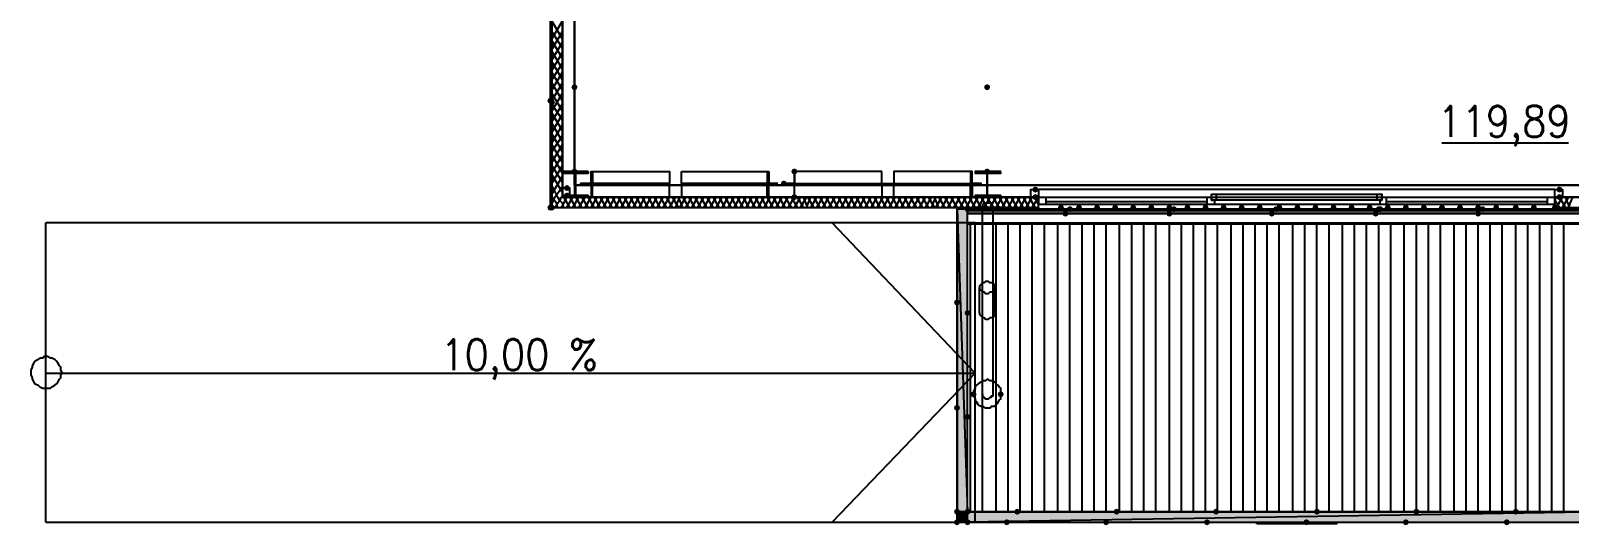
# Model space of a CAD drawing. Header units: millimetres. Extents: x 0 to 420, y 0 to 297.
# Drawn here: x 93.64 to 136.88, y 94.91 to 108.82 of the extents above; entities that cross this region are included whole.
import ezdxf

# ---------------------------------------------------------------- set-up
doc = ezdxf.new("R2010")
doc.units = ezdxf.units.MM
doc.layers.get('0').update_dxf_attribs({"linetype": 'CONTINUOUS'})
doc.styles.get("Standard").update_dxf_attribs({"font": 'STANDARD'})

msp = doc.modelspace()

# ---------------------------------------------------------------- hatches: boundary and pattern name
at = {"true_color": 0x000007}
h = msp.add_hatch(color=0, dxfattribs=at)
h.paths.add_polyline_path([(108.288667, 121.877667), (108.246333, 121.877667), (108.288667, 103.801333)], flags=0)
h.paths.add_polyline_path([(108.246333, 121.877667), (108.288667, 103.801333), (108.246333, 103.801333)], flags=0)
for points in [[(109.008333, 107.230333), (108.983463, 107.170538), (108.923667, 107.145667), (108.863871, 107.170538), (108.839, 107.230333), (108.863871, 107.290129), (108.923667, 107.315), (108.983462, 107.290129)], [(120.607667, 107.230333), (120.582796, 107.170538), (120.523, 107.145667), (120.463204, 107.170538), (120.438333, 107.230333), (120.463204, 107.290129), (120.523, 107.315), (120.582796, 107.290129)], [(109.008333, 104.859667), (108.983463, 104.799871), (108.923667, 104.775), (108.863871, 104.799871), (108.839, 104.859667), (108.863871, 104.919462), (108.923667, 104.944333), (108.983462, 104.919463)], [(115.189, 104.859667), (115.164129, 104.799871), (115.104333, 104.775), (115.044538, 104.799871), (115.019667, 104.859667), (115.044537, 104.919462), (115.104333, 104.944333), (115.164129, 104.919463)], [(120.607667, 104.859667), (120.582796, 104.799871), (120.523, 104.775), (120.463204, 104.799871), (120.438333, 104.859667), (120.463204, 104.919462), (120.523, 104.944333), (120.582796, 104.919463)], [(108.796667, 104.394), (108.771796, 104.334204), (108.712, 104.309333), (108.652204, 104.334204), (108.627333, 104.394), (108.652204, 104.453796), (108.712, 104.478667), (108.771796, 104.453796)], [(108.796667, 104.182333), (108.771796, 104.122537), (108.712, 104.097667), (108.652204, 104.122537), (108.627333, 104.182333), (108.652204, 104.242129), (108.712, 104.267), (108.771796, 104.242129)], [(114.892667, 104.521), (114.867796, 104.461204), (114.808, 104.436333), (114.748204, 104.461204), (114.723333, 104.521), (114.748204, 104.580796), (114.808, 104.605667), (114.867796, 104.580796)], [(115.189, 104.14), (115.164129, 104.080204), (115.104333, 104.055333), (115.044538, 104.080204), (115.019667, 104.14), (115.044537, 104.199796), (115.104333, 104.224667), (115.164129, 104.199796)], [(121.962333, 104.351667), (121.937463, 104.291871), (121.877667, 104.267), (121.817871, 104.291871), (121.793, 104.351667), (121.817871, 104.411462), (121.877667, 104.436333), (121.937462, 104.411463)], [(121.962333, 104.14), (121.937463, 104.080204), (121.877667, 104.055333), (121.817871, 104.080204), (121.793, 104.14), (121.817871, 104.199796), (121.877667, 104.224667), (121.937462, 104.199796)], [(136.694333, 104.351667), (136.669463, 104.291871), (136.609667, 104.267), (136.549871, 104.291871), (136.525, 104.351667), (136.549871, 104.411462), (136.609667, 104.436333), (136.669462, 104.411463)], [(136.694333, 104.14), (136.669463, 104.080204), (136.609667, 104.055333), (136.549871, 104.080204), (136.525, 104.14), (136.549871, 104.199796), (136.609667, 104.224667), (136.669462, 104.199796)], [(108.373333, 103.843667), (108.348463, 103.783871), (108.288667, 103.759), (108.228871, 103.783871), (108.204, 103.843667), (108.228871, 103.903462), (108.288667, 103.928333), (108.348462, 103.903463)], [(122.682, 103.843667), (122.657129, 103.783871), (122.597333, 103.759), (122.537538, 103.783871), (122.512667, 103.843667), (122.537537, 103.903462), (122.597333, 103.928333), (122.657129, 103.903463)], [(123.19, 103.843667), (123.165129, 103.783871), (123.105333, 103.759), (123.045538, 103.783871), (123.020667, 103.843667), (123.045537, 103.903462), (123.105333, 103.928333), (123.165129, 103.903463)], [(123.698, 103.843667), (123.673129, 103.783871), (123.613333, 103.759), (123.553537, 103.783871), (123.528667, 103.843667), (123.553537, 103.903462), (123.613333, 103.928333), (123.673129, 103.903463)], [(124.206, 103.843667), (124.181129, 103.783871), (124.121333, 103.759), (124.061537, 103.783871), (124.036667, 103.843667), (124.061537, 103.903462), (124.121333, 103.928333), (124.181129, 103.903463)], [(124.714, 103.843667), (124.689129, 103.783871), (124.629333, 103.759), (124.569538, 103.783871), (124.544667, 103.843667), (124.569537, 103.903462), (124.629333, 103.928333), (124.689129, 103.903463)], [(125.222, 103.843667), (125.197129, 103.783871), (125.137333, 103.759), (125.077538, 103.783871), (125.052667, 103.843667), (125.077537, 103.903462), (125.137333, 103.928333), (125.197129, 103.903463)], [(125.73, 103.843667), (125.705129, 103.783871), (125.645333, 103.759), (125.585538, 103.783871), (125.560667, 103.843667), (125.585537, 103.903462), (125.645333, 103.928333), (125.705129, 103.903463)], [(126.238, 103.843667), (126.213129, 103.783871), (126.153333, 103.759), (126.093538, 103.783871), (126.068667, 103.843667), (126.093537, 103.903462), (126.153333, 103.928333), (126.213129, 103.903463)], [(126.746, 103.843667), (126.721129, 103.783871), (126.661333, 103.759), (126.601537, 103.783871), (126.576667, 103.843667), (126.601537, 103.903462), (126.661333, 103.928333), (126.721129, 103.903463)], [(127.254, 103.843667), (127.229129, 103.783871), (127.169333, 103.759), (127.109538, 103.783871), (127.084667, 103.843667), (127.109537, 103.903462), (127.169333, 103.928333), (127.229129, 103.903463)], [(127.762, 103.843667), (127.737129, 103.783871), (127.677333, 103.759), (127.617538, 103.783871), (127.592667, 103.843667), (127.617537, 103.903462), (127.677333, 103.928333), (127.737129, 103.903463)], [(128.27, 103.843667), (128.245129, 103.783871), (128.185333, 103.759), (128.125538, 103.783871), (128.100667, 103.843667), (128.125537, 103.903462), (128.185333, 103.928333), (128.245129, 103.903463)], [(128.820333, 103.843667), (128.795463, 103.783871), (128.735667, 103.759), (128.675871, 103.783871), (128.651, 103.843667), (128.675871, 103.903462), (128.735667, 103.928333), (128.795462, 103.903463)], [(129.328333, 103.843667), (129.303463, 103.783871), (129.243667, 103.759), (129.183871, 103.783871), (129.159, 103.843667), (129.183871, 103.903462), (129.243667, 103.928333), (129.303462, 103.903463)], [(129.836333, 103.843667), (129.811463, 103.783871), (129.751667, 103.759), (129.691871, 103.783871), (129.667, 103.843667), (129.691871, 103.903462), (129.751667, 103.928333), (129.811462, 103.903463)], [(130.344333, 103.843667), (130.319462, 103.783871), (130.259667, 103.759), (130.199871, 103.783871), (130.175, 103.843667), (130.199871, 103.903462), (130.259667, 103.928333), (130.319462, 103.903463)], [(130.852333, 103.843667), (130.827463, 103.783871), (130.767667, 103.759), (130.707871, 103.783871), (130.683, 103.843667), (130.707871, 103.903462), (130.767667, 103.928333), (130.827462, 103.903463)], [(131.360333, 103.843667), (131.335463, 103.783871), (131.275667, 103.759), (131.215871, 103.783871), (131.191, 103.843667), (131.215871, 103.903462), (131.275667, 103.928333), (131.335462, 103.903463)], [(131.868333, 103.843667), (131.843463, 103.783871), (131.783667, 103.759), (131.723871, 103.783871), (131.699, 103.843667), (131.723871, 103.903462), (131.783667, 103.928333), (131.843462, 103.903463)], [(132.376333, 103.843667), (132.351463, 103.783871), (132.291667, 103.759), (132.231871, 103.783871), (132.207, 103.843667), (132.231871, 103.903462), (132.291667, 103.928333), (132.351462, 103.903463)], [(132.884333, 103.843667), (132.859463, 103.783871), (132.799667, 103.759), (132.739871, 103.783871), (132.715, 103.843667), (132.739871, 103.903462), (132.799667, 103.928333), (132.859462, 103.903463)], [(133.392333, 103.843667), (133.367462, 103.783871), (133.307667, 103.759), (133.247871, 103.783871), (133.223, 103.843667), (133.247871, 103.903462), (133.307667, 103.928333), (133.367462, 103.903463)], [(133.900333, 103.843667), (133.875463, 103.783871), (133.815667, 103.759), (133.755871, 103.783871), (133.731, 103.843667), (133.755871, 103.903462), (133.815667, 103.928333), (133.875462, 103.903463)], [(134.408333, 103.843667), (134.383463, 103.783871), (134.323667, 103.759), (134.263871, 103.783871), (134.239, 103.843667), (134.263871, 103.903462), (134.323667, 103.928333), (134.383462, 103.903463)], [(134.916333, 103.843667), (134.891462, 103.783871), (134.831667, 103.759), (134.771871, 103.783871), (134.747, 103.843667), (134.771871, 103.903462), (134.831667, 103.928333), (134.891462, 103.903463)], [(135.466667, 103.843667), (135.441796, 103.783871), (135.382, 103.759), (135.322204, 103.783871), (135.297333, 103.843667), (135.322204, 103.903462), (135.382, 103.928333), (135.441796, 103.903463)], [(135.974667, 103.843667), (135.949796, 103.783871), (135.89, 103.759), (135.830204, 103.783871), (135.805333, 103.843667), (135.830204, 103.903462), (135.89, 103.928333), (135.949796, 103.903463)], [(136.567333, 103.843667), (136.542463, 103.783871), (136.482667, 103.759), (136.422871, 103.783871), (136.398, 103.843667), (136.422871, 103.903462), (136.482667, 103.928333), (136.542462, 103.903463)], [(120.226667, 98.594333), (120.201796, 98.534537), (120.142, 98.509667), (120.082204, 98.534537), (120.057333, 98.594333), (120.082204, 98.654129), (120.142, 98.679), (120.201796, 98.654129)], [(120.988667, 98.594333), (120.963796, 98.534537), (120.904, 98.509667), (120.844204, 98.534537), (120.819333, 98.594333), (120.844204, 98.654129), (120.904, 98.679), (120.963796, 98.654129)], [(119.676333, 95.292333), (119.676333, 94.996), (119.972667, 95.292333)], [(119.972667, 95.292333), (119.676333, 94.996), (119.972667, 94.996)]]:
    msp.add_hatch(color=0, dxfattribs=at).paths.add_polyline_path(points, flags=0)
at = {"true_color": 0x0000fe}
for points in [[(108.331, 106.849333), (108.306129, 106.789537), (108.246333, 106.764667), (108.186537, 106.789537), (108.161667, 106.849333), (108.186537, 106.909129), (108.246333, 106.934), (108.306129, 106.909129)], [(108.373333, 106.807), (108.348463, 106.747204), (108.288667, 106.722333), (108.228871, 106.747204), (108.204, 106.807), (108.228871, 106.866796), (108.288667, 106.891667), (108.348462, 106.866796)], [(108.331, 103.843667), (108.306129, 103.783871), (108.246333, 103.759), (108.186537, 103.783871), (108.161667, 103.843667), (108.186537, 103.903462), (108.246333, 103.928333), (108.306129, 103.903463)], [(108.331, 103.843667), (108.306129, 103.783871), (108.246333, 103.759), (108.186537, 103.783871), (108.161667, 103.843667), (108.186537, 103.903462), (108.246333, 103.928333), (108.306129, 103.903463)], [(120.057333, 103.801333), (120.032463, 103.741537), (119.972667, 103.716667), (119.912871, 103.741537), (119.888, 103.801333), (119.912871, 103.861129), (119.972667, 103.886), (120.032462, 103.861129)], [(120.057333, 103.801333), (120.032463, 103.741537), (119.972667, 103.716667), (119.912871, 103.741537), (119.888, 103.801333), (119.912871, 103.861129), (119.972667, 103.886), (120.032462, 103.861129)], [(120.057333, 103.801333), (120.032463, 103.741537), (119.972667, 103.716667), (119.912871, 103.741537), (119.888, 103.801333), (119.912871, 103.861129), (119.972667, 103.886), (120.032462, 103.861129)], [(120.057333, 103.801333), (120.032463, 103.741537), (119.972667, 103.716667), (119.912871, 103.741537), (119.888, 103.801333), (119.912871, 103.861129), (119.972667, 103.886), (120.032462, 103.861129)], [(120.057333, 103.801333), (120.032463, 103.741537), (119.972667, 103.716667), (119.912871, 103.741537), (119.888, 103.801333), (119.912871, 103.861129), (119.972667, 103.886), (120.032462, 103.861129)], [(122.936, 103.801333), (122.911129, 103.741537), (122.851333, 103.716667), (122.791537, 103.741537), (122.766667, 103.801333), (122.791537, 103.861129), (122.851333, 103.886), (122.911129, 103.861129)], [(122.936, 103.801333), (122.911129, 103.741537), (122.851333, 103.716667), (122.791537, 103.741537), (122.766667, 103.801333), (122.791537, 103.861129), (122.851333, 103.886), (122.911129, 103.861129)], [(122.936, 103.801333), (122.911129, 103.741537), (122.851333, 103.716667), (122.791537, 103.741537), (122.766667, 103.801333), (122.791537, 103.861129), (122.851333, 103.886), (122.911129, 103.861129)], [(125.857, 103.801333), (125.832129, 103.741537), (125.772333, 103.716667), (125.712538, 103.741537), (125.687667, 103.801333), (125.712537, 103.861129), (125.772333, 103.886), (125.832129, 103.861129)], [(125.857, 103.801333), (125.832129, 103.741537), (125.772333, 103.716667), (125.712538, 103.741537), (125.687667, 103.801333), (125.712537, 103.861129), (125.772333, 103.886), (125.832129, 103.861129)], [(125.857, 103.801333), (125.832129, 103.741537), (125.772333, 103.716667), (125.712538, 103.741537), (125.687667, 103.801333), (125.712537, 103.861129), (125.772333, 103.886), (125.832129, 103.861129)], [(128.735667, 103.801333), (128.710796, 103.741537), (128.651, 103.716667), (128.591204, 103.741537), (128.566333, 103.801333), (128.591204, 103.861129), (128.651, 103.886), (128.710796, 103.861129)], [(128.735667, 103.801333), (128.710796, 103.741537), (128.651, 103.716667), (128.591204, 103.741537), (128.566333, 103.801333), (128.591204, 103.861129), (128.651, 103.886), (128.710796, 103.861129)], [(128.735667, 103.801333), (128.710796, 103.741537), (128.651, 103.716667), (128.591204, 103.741537), (128.566333, 103.801333), (128.591204, 103.861129), (128.651, 103.886), (128.710796, 103.861129)], [(131.614333, 103.801333), (131.589463, 103.741537), (131.529667, 103.716667), (131.469871, 103.741537), (131.445, 103.801333), (131.469871, 103.861129), (131.529667, 103.886), (131.589462, 103.861129)], [(131.614333, 103.801333), (131.589463, 103.741537), (131.529667, 103.716667), (131.469871, 103.741537), (131.445, 103.801333), (131.469871, 103.861129), (131.529667, 103.886), (131.589462, 103.861129)], [(131.656667, 103.801333), (131.631796, 103.741537), (131.572, 103.716667), (131.512204, 103.741537), (131.487333, 103.801333), (131.512204, 103.861129), (131.572, 103.886), (131.631796, 103.861129)], [(134.535333, 103.801333), (134.510463, 103.741537), (134.450667, 103.716667), (134.390871, 103.741537), (134.366, 103.801333), (134.390871, 103.861129), (134.450667, 103.886), (134.510462, 103.861129)], [(134.535333, 103.801333), (134.510463, 103.741537), (134.450667, 103.716667), (134.390871, 103.741537), (134.366, 103.801333), (134.390871, 103.861129), (134.450667, 103.886), (134.510462, 103.861129)], [(134.535333, 103.801333), (134.510463, 103.741537), (134.450667, 103.716667), (134.390871, 103.741537), (134.366, 103.801333), (134.390871, 103.861129), (134.450667, 103.886), (134.510462, 103.861129)], [(122.809, 103.674333), (122.784129, 103.614537), (122.724333, 103.589667), (122.664538, 103.614537), (122.639667, 103.674333), (122.664537, 103.734129), (122.724333, 103.759), (122.784129, 103.734129)], [(125.73, 103.674333), (125.705129, 103.614537), (125.645333, 103.589667), (125.585538, 103.614537), (125.560667, 103.674333), (125.585537, 103.734129), (125.645333, 103.759), (125.705129, 103.734129)], [(128.608667, 103.674333), (128.583796, 103.614537), (128.524, 103.589667), (128.464204, 103.614537), (128.439333, 103.674333), (128.464204, 103.734129), (128.524, 103.759), (128.583796, 103.734129)], [(131.529667, 103.674333), (131.504796, 103.614537), (131.445, 103.589667), (131.385204, 103.614537), (131.360333, 103.674333), (131.385204, 103.734129), (131.445, 103.759), (131.504796, 103.734129)], [(134.408333, 103.674333), (134.383463, 103.614537), (134.323667, 103.589667), (134.263871, 103.614537), (134.239, 103.674333), (134.263871, 103.734129), (134.323667, 103.759), (134.383462, 103.734129)], [(119.761, 101.176667), (119.736129, 101.116871), (119.676333, 101.092), (119.616537, 101.116871), (119.591667, 101.176667), (119.616537, 101.236462), (119.676333, 101.261333), (119.736129, 101.236463)], [(120.057333, 100.880333), (120.032463, 100.820538), (119.972667, 100.795667), (119.912871, 100.820538), (119.888, 100.880333), (119.912871, 100.940129), (119.972667, 100.965), (120.032462, 100.940129)], [(119.761, 98.213333), (119.736129, 98.153537), (119.676333, 98.128667), (119.616537, 98.153537), (119.591667, 98.213333), (119.616537, 98.273129), (119.676333, 98.298), (119.736129, 98.273129)], [(120.057333, 97.959333), (120.032463, 97.899537), (119.972667, 97.874667), (119.912871, 97.899537), (119.888, 97.959333), (119.912871, 98.019129), (119.972667, 98.044), (120.032462, 98.019129)], [(119.761, 95.292333), (119.736129, 95.232537), (119.676333, 95.207667), (119.616537, 95.232537), (119.591667, 95.292333), (119.616537, 95.352129), (119.676333, 95.377), (119.736129, 95.352129)], [(119.761, 95.292333), (119.736129, 95.232537), (119.676333, 95.207667), (119.616537, 95.232537), (119.591667, 95.292333), (119.616537, 95.352129), (119.676333, 95.377), (119.736129, 95.352129)], [(120.057333, 95.292333), (120.032463, 95.232537), (119.972667, 95.207667), (119.912871, 95.232537), (119.888, 95.292333), (119.912871, 95.352129), (119.972667, 95.377), (120.032462, 95.352129)], [(120.057333, 95.292333), (120.032463, 95.232537), (119.972667, 95.207667), (119.912871, 95.232537), (119.888, 95.292333), (119.912871, 95.352129), (119.972667, 95.377), (120.032462, 95.352129)], [(121.454333, 95.292333), (121.429462, 95.232537), (121.369667, 95.207667), (121.309871, 95.232537), (121.285, 95.292333), (121.309871, 95.352129), (121.369667, 95.377), (121.429462, 95.352129)], [(124.248333, 95.292333), (124.223463, 95.232537), (124.163667, 95.207667), (124.103871, 95.232537), (124.079, 95.292333), (124.103871, 95.352129), (124.163667, 95.377), (124.223462, 95.352129)], [(127.042333, 95.292333), (127.017463, 95.232537), (126.957667, 95.207667), (126.897871, 95.232537), (126.873, 95.292333), (126.897871, 95.352129), (126.957667, 95.377), (127.017462, 95.352129)], [(129.878667, 95.292333), (129.853796, 95.232537), (129.794, 95.207667), (129.734204, 95.232537), (129.709333, 95.292333), (129.734204, 95.352129), (129.794, 95.377), (129.853796, 95.352129)], [(132.672667, 95.292333), (132.647796, 95.232537), (132.588, 95.207667), (132.528204, 95.232537), (132.503333, 95.292333), (132.528204, 95.352129), (132.588, 95.377), (132.647796, 95.352129)], [(135.466667, 95.292333), (135.441796, 95.232537), (135.382, 95.207667), (135.322204, 95.232537), (135.297333, 95.292333), (135.322204, 95.352129), (135.382, 95.377), (135.441796, 95.352129)], [(119.761, 94.996), (119.736129, 94.936204), (119.676333, 94.911333), (119.616537, 94.936204), (119.591667, 94.996), (119.616537, 95.055796), (119.676333, 95.080667), (119.736129, 95.055796)], [(119.761, 94.996), (119.736129, 94.936204), (119.676333, 94.911333), (119.616537, 94.936204), (119.591667, 94.996), (119.616537, 95.055796), (119.676333, 95.080667), (119.736129, 95.055796)], [(119.761, 94.996), (119.736129, 94.936204), (119.676333, 94.911333), (119.616537, 94.936204), (119.591667, 94.996), (119.616537, 95.055796), (119.676333, 95.080667), (119.736129, 95.055796)], [(119.761, 94.996), (119.736129, 94.936204), (119.676333, 94.911333), (119.616537, 94.936204), (119.591667, 94.996), (119.616537, 95.055796), (119.676333, 95.080667), (119.736129, 95.055796)], [(120.057333, 94.996), (120.032463, 94.936204), (119.972667, 94.911333), (119.912871, 94.936204), (119.888, 94.996), (119.912871, 95.055796), (119.972667, 95.080667), (120.032462, 95.055796)], [(121.158, 94.996), (121.133129, 94.936204), (121.073333, 94.911333), (121.013538, 94.936204), (120.988667, 94.996), (121.013537, 95.055796), (121.073333, 95.080667), (121.133129, 95.055796)], [(123.952, 94.996), (123.927129, 94.936204), (123.867333, 94.911333), (123.807538, 94.936204), (123.782667, 94.996), (123.807537, 95.055796), (123.867333, 95.080667), (123.927129, 95.055796)], [(126.788333, 94.996), (126.763463, 94.936204), (126.703667, 94.911333), (126.643871, 94.936204), (126.619, 94.996), (126.643871, 95.055796), (126.703667, 95.080667), (126.763462, 95.055796)], [(129.582333, 94.996), (129.557463, 94.936204), (129.497667, 94.911333), (129.437871, 94.936204), (129.413, 94.996), (129.437871, 95.055796), (129.497667, 95.080667), (129.557462, 95.055796)], [(132.376333, 94.996), (132.351463, 94.936204), (132.291667, 94.911333), (132.231871, 94.936204), (132.207, 94.996), (132.231871, 95.055796), (132.291667, 95.080667), (132.351462, 95.055796)], [(135.212667, 94.996), (135.187796, 94.936204), (135.128, 94.911333), (135.068204, 94.936204), (135.043333, 94.996), (135.068204, 95.055796), (135.128, 95.080667), (135.187796, 95.055796)]]:
    msp.add_hatch(color=0, dxfattribs=at).paths.add_polyline_path(points, flags=0)
at = {"true_color": 0x000007}
h = msp.add_hatch(color=0, dxfattribs=at)
h.paths.add_polyline_path([(119.676333, 95.292333), (119.676333, 103.801333), (119.972667, 95.292333)], flags=0)
h.paths.add_polyline_path([(119.676333, 103.801333), (119.972667, 95.292333), (119.972667, 103.801333)], flags=0)
h = msp.add_hatch(color=0, dxfattribs=at)
h.paths.add_polyline_path([(381.973667, 103.674333), (119.972667, 103.674333), (381.973667, 103.801333)], flags=0)
h.paths.add_polyline_path([(119.972667, 103.674333), (381.973667, 103.801333), (119.972667, 103.801333)], flags=0)
h = msp.add_hatch(color=0, dxfattribs=at)
h.paths.add_polyline_path([(119.972667, 95.292333), (137.922, 95.292333), (119.972667, 94.996)], flags=0)
h.paths.add_polyline_path([(137.922, 95.292333), (119.972667, 94.996), (137.922, 94.996)], flags=0)

# ---------------------------------------------------------------- linework, layer by layer
at = {"color": 0, "true_color": 0x000007}
for points in [[(108.288667, 221.064667), (108.288667, 104.14)], [(108.585, 104.14), (108.585, 138.641667)], [(108.246333, 103.843667), (108.246333, 121.877667), (108.288667, 103.843667), (108.288667, 121.877667)], [(108.288667, 108.585), (108.585, 109.093)], [(108.585, 108.585), (108.288667, 109.093)], [(108.288667, 108.288667), (108.585, 108.796667)], [(108.585, 108.331), (108.288667, 108.796667)], [(108.585, 108.034667), (108.288667, 108.542667)], [(108.288667, 107.992333), (108.585, 108.500333)], [(108.585, 107.738333), (108.288667, 108.246333)], [(108.288667, 107.696), (108.585, 108.204)], [(108.585, 107.442), (108.288667, 107.95)], [(108.288667, 107.442), (108.585, 107.907667)], [(108.288667, 107.145667), (108.585, 107.653667)], [(108.585, 107.145667), (108.288667, 107.653667)], [(108.288667, 106.849333), (108.585, 107.357333)], [(108.585, 106.849333), (108.288667, 107.357333)], [(108.288667, 106.553), (108.585, 107.061)], [(108.585, 106.553), (108.288667, 107.061)], [(108.288667, 106.256667), (108.585, 106.764667)], [(108.585, 106.299), (108.288667, 106.764667)], [(108.585, 106.002667), (108.288667, 106.510667)], [(108.288667, 105.960333), (108.585, 106.468333)], [(108.585, 105.706333), (108.288667, 106.214333)], [(108.288667, 105.664), (108.585, 106.172)], [(108.585, 105.41), (108.288667, 105.918)], [(108.288667, 105.41), (108.585, 105.875667)], [(108.288667, 105.113667), (108.585, 105.621667)], [(108.585, 105.113667), (108.288667, 105.621667)], [(133.307667, 105.664), (136.863667, 105.664)], [(108.288667, 104.817333), (108.585, 105.325333)], [(108.585, 104.817333), (108.288667, 105.325333)], [(108.288667, 104.521), (108.585, 105.029)], [(108.585, 104.563333), (108.288667, 105.029)], [(108.585, 104.267), (108.288667, 104.775)], [(108.288667, 104.224667), (108.585, 104.732667)], [(108.585, 104.859667), (108.585, 104.817333)], [(108.754333, 104.859667), (108.754333, 104.817333)], [(108.923667, 104.859667), (108.923667, 104.14)], [(109.093, 104.859667), (109.093, 104.817333)], [(109.431667, 104.859667), (111.590667, 104.859667), (111.590667, 104.521), (109.431667, 104.521), (109.093, 104.521), (109.135333, 104.521), (109.347, 104.521), (109.389333, 104.521), (109.389333, 104.563333), (109.389333, 104.859667), (109.431667, 104.859667), (109.431667, 104.521)], [(109.304667, 104.859667), (109.304667, 104.817333)], [(114.342333, 104.859667), (114.384667, 104.859667)], [(114.384667, 104.859667), (114.384667, 104.563333), (114.384667, 104.521), (114.638667, 104.521)], [(115.104333, 104.521), (115.062, 104.521), (114.850333, 104.521), (114.808, 104.521), (115.104333, 104.521), (115.104333, 104.563333), (115.104333, 104.859667)], [(120.057333, 104.859667), (117.898333, 104.859667), (117.898333, 104.521), (120.057333, 104.521), (120.353667, 104.521), (120.099667, 104.521), (120.099667, 104.563333), (120.099667, 104.859667), (120.057333, 104.859667), (120.057333, 104.521)], [(120.184333, 104.859667), (120.184333, 104.817333)], [(120.353667, 104.859667), (120.353667, 104.817333)], [(120.523, 104.859667), (120.523, 104.14)], [(120.692333, 104.859667), (120.692333, 104.817333)], [(120.861667, 104.859667), (120.861667, 104.817333)], [(108.458, 104.14), (108.288667, 104.478667)], [(108.373333, 104.14), (108.585, 104.436333)], [(109.431667, 104.14), (111.590667, 104.14), (111.590667, 104.478667), (109.431667, 104.478667), (109.093, 104.478667), (109.135333, 104.478667), (109.347, 104.478667), (109.389333, 104.436333), (109.389333, 104.14), (109.431667, 104.14), (109.431667, 104.478667)], [(114.638667, 104.521), (114.342333, 104.521)], [(114.638667, 104.478667), (114.342333, 104.478667)], [(114.384667, 104.14), (114.384667, 104.436333), (114.384667, 104.478667), (114.638667, 104.478667)], [(114.808, 104.478667), (115.104333, 104.478667)], [(115.104333, 104.14), (115.104333, 104.436333), (115.062, 104.478667), (114.850333, 104.478667), (114.808, 104.478667)], [(120.057333, 104.14), (117.898333, 104.14), (117.898333, 104.478667), (120.057333, 104.478667), (120.353667, 104.478667), (120.099667, 104.478667), (120.099667, 104.436333), (120.099667, 104.14), (120.057333, 104.14), (120.057333, 104.478667)], [(129.243667, 104.351667), (121.962333, 104.351667), (121.962333, 104.267)], [(129.243667, 104.351667), (121.962333, 104.351667), (121.962333, 104.267)], [(121.962333, 104.267), (121.962333, 104.14), (129.243667, 104.14)], [(121.962333, 104.267), (121.962333, 104.14), (129.243667, 104.14)], [(126.957667, 104.224667), (131.487333, 104.224667)], [(126.957667, 104.224667), (131.487333, 104.224667)], [(136.482667, 104.267), (136.482667, 104.351667), (129.243667, 104.351667)], [(136.482667, 104.267), (136.482667, 104.351667), (129.243667, 104.351667)], [(129.243667, 104.14), (136.482667, 104.14), (136.482667, 104.267)], [(129.243667, 104.14), (136.482667, 104.14), (136.482667, 104.267)], [(108.288667, 104.14), (108.288667, 104.182333)], [(108.288667, 103.928333), (108.373333, 104.14)], [(108.415667, 103.970667), (108.288667, 104.14)], [(108.288667, 103.843667), (108.288667, 104.14)], [(108.288667, 103.843667), (108.288667, 103.886)], [(108.288667, 103.843667), (121.962333, 103.843667)], [(108.373333, 103.843667), (108.542667, 104.097667)], [(108.458, 103.843667), (108.415667, 103.970667)], [(108.500333, 104.055333), (108.458, 104.14)], [(108.585, 103.970667), (108.500333, 104.055333)], [(108.542667, 104.097667), (108.542667, 104.14)], [(108.542667, 104.14), (108.585, 104.14)], [(108.542667, 103.843667), (108.585, 103.886)], [(108.585, 104.182333), (108.585, 104.14)], [(108.585, 103.886), (108.712, 104.14)], [(121.962333, 104.14), (108.585, 104.14)], [(108.627333, 103.843667), (108.585, 103.970667)], [(108.796667, 103.843667), (108.627333, 104.14)], [(108.712, 103.843667), (108.881333, 104.14)], [(108.754333, 104.182333), (108.754333, 104.14)], [(108.966, 103.843667), (108.796667, 104.14)], [(108.881333, 103.843667), (109.050667, 104.14)], [(109.135333, 103.843667), (108.966, 104.14)], [(109.050667, 103.843667), (109.22, 104.14)], [(109.093, 104.182333), (109.093, 104.14)], [(109.304667, 103.843667), (109.135333, 104.14)], [(109.22, 103.843667), (109.389333, 104.14)], [(109.304667, 104.182333), (109.304667, 104.14)], [(109.474, 103.843667), (109.304667, 104.14)], [(109.389333, 103.843667), (109.558667, 104.14)], [(109.643333, 103.843667), (109.474, 104.14)], [(109.558667, 103.843667), (109.728, 104.14)], [(109.812667, 103.843667), (109.643333, 104.14)], [(109.728, 103.843667), (109.897333, 104.14)], [(109.982, 103.843667), (109.812667, 104.14)], [(109.897333, 103.843667), (110.066667, 104.14)], [(110.151333, 103.843667), (109.982, 104.14)], [(110.066667, 103.843667), (110.236, 104.14)], [(110.320667, 103.843667), (110.151333, 104.14)], [(110.236, 103.843667), (110.405333, 104.14)], [(110.49, 103.843667), (110.320667, 104.14)], [(110.405333, 103.843667), (110.574667, 104.14)], [(110.659333, 103.843667), (110.49, 104.14)], [(110.574667, 103.843667), (110.744, 104.14)], [(110.828667, 103.843667), (110.659333, 104.14)], [(110.744, 103.843667), (110.913333, 104.14)], [(110.998, 103.843667), (110.828667, 104.14)], [(110.913333, 103.843667), (111.082667, 104.14)], [(111.167333, 103.843667), (110.998, 104.14)], [(111.082667, 103.843667), (111.252, 104.14)], [(111.336667, 103.843667), (111.167333, 104.14)], [(111.252, 103.843667), (111.421333, 104.14)], [(111.506, 103.843667), (111.336667, 104.14)], [(111.421333, 103.843667), (111.590667, 104.14)], [(111.675333, 103.843667), (111.506, 104.14)], [(111.590667, 103.843667), (111.76, 104.14)], [(111.844667, 103.843667), (111.675333, 104.14)], [(111.76, 103.843667), (111.887, 104.14)], [(111.971667, 103.843667), (111.844667, 104.14)], [(111.887, 103.843667), (112.056333, 104.14)], [(112.141, 103.843667), (111.971667, 104.14)], [(112.056333, 103.843667), (112.225667, 104.14)], [(112.310333, 103.843667), (112.141, 104.14)], [(112.225667, 103.843667), (112.395, 104.14)], [(112.479667, 103.843667), (112.310333, 104.14)], [(112.395, 103.843667), (112.564333, 104.14)], [(112.649, 103.843667), (112.479667, 104.14)], [(112.564333, 103.843667), (112.733667, 104.14)], [(112.818333, 103.843667), (112.649, 104.14)], [(112.733667, 103.843667), (112.903, 104.14)], [(112.987667, 103.843667), (112.818333, 104.14)], [(112.903, 103.843667), (113.072333, 104.14)], [(113.157, 103.843667), (112.987667, 104.14)], [(113.072333, 103.843667), (113.241667, 104.14)], [(113.326333, 103.843667), (113.157, 104.14)], [(113.241667, 103.843667), (113.411, 104.14)], [(113.495667, 103.843667), (113.326333, 104.14)], [(113.411, 103.843667), (113.580333, 104.14)], [(113.665, 103.843667), (113.495667, 104.14)], [(113.580333, 103.843667), (113.749667, 104.14)], [(113.834333, 103.843667), (113.665, 104.14)], [(113.749667, 103.843667), (113.919, 104.14)], [(114.003667, 103.843667), (113.834333, 104.14)], [(113.919, 103.843667), (114.088333, 104.14)], [(114.173, 103.843667), (114.003667, 104.14)], [(114.088333, 103.843667), (114.257667, 104.14)], [(114.342333, 103.843667), (114.173, 104.14)], [(114.257667, 103.843667), (114.427, 104.14)], [(114.511667, 103.843667), (114.342333, 104.14)], [(114.342333, 104.14), (114.384667, 104.14)], [(114.427, 103.843667), (114.596333, 104.14)], [(114.681, 103.843667), (114.511667, 104.14)], [(114.596333, 103.843667), (114.765667, 104.14)], [(114.850333, 103.843667), (114.681, 104.14)], [(114.765667, 103.843667), (114.935, 104.14)], [(115.019667, 103.843667), (114.850333, 104.14)], [(114.935, 103.843667), (115.104333, 104.14)], [(115.189, 103.843667), (115.019667, 104.14)], [(115.104333, 103.843667), (115.273667, 104.14)], [(115.358333, 103.843667), (115.189, 104.14)], [(115.273667, 103.843667), (115.443, 104.14)], [(115.485333, 103.843667), (115.358333, 104.14)], [(115.443, 103.843667), (115.57, 104.14)], [(115.654667, 103.843667), (115.485333, 104.14)], [(115.57, 103.843667), (115.739333, 104.14)], [(115.824, 103.843667), (115.654667, 104.14)], [(115.739333, 103.843667), (115.908667, 104.14)], [(115.993333, 103.843667), (115.824, 104.14)], [(115.908667, 103.843667), (116.078, 104.14)], [(116.162667, 103.843667), (115.993333, 104.14)], [(116.078, 103.843667), (116.247333, 104.14)], [(116.332, 103.843667), (116.162667, 104.14)], [(116.247333, 103.843667), (116.416667, 104.14)], [(116.501333, 103.843667), (116.332, 104.14)], [(116.416667, 103.843667), (116.586, 104.14)], [(116.670667, 103.843667), (116.501333, 104.14)], [(116.586, 103.843667), (116.755333, 104.14)], [(116.84, 103.843667), (116.670667, 104.14)], [(116.755333, 103.843667), (116.924667, 104.14)], [(117.009333, 103.843667), (116.84, 104.14)], [(116.924667, 103.843667), (117.094, 104.14)], [(117.178667, 103.843667), (117.009333, 104.14)], [(117.094, 103.843667), (117.263333, 104.14)], [(117.348, 103.843667), (117.178667, 104.14)], [(117.263333, 103.843667), (117.432667, 104.14)], [(117.517333, 103.843667), (117.348, 104.14)], [(117.432667, 103.843667), (117.602, 104.14)], [(117.686667, 103.843667), (117.517333, 104.14)], [(117.602, 103.843667), (117.771333, 104.14)], [(117.856, 103.843667), (117.686667, 104.14)], [(117.771333, 103.843667), (117.940667, 104.14)], [(118.025333, 103.843667), (117.856, 104.14)], [(117.940667, 103.843667), (118.11, 104.14)], [(118.194667, 103.843667), (118.025333, 104.14)], [(118.11, 103.843667), (118.279333, 104.14)], [(118.364, 103.843667), (118.194667, 104.14)], [(118.279333, 103.843667), (118.448667, 104.14)], [(118.533333, 103.843667), (118.364, 104.14)], [(118.448667, 103.843667), (118.618, 104.14)], [(118.702667, 103.843667), (118.533333, 104.14)], [(118.618, 103.843667), (118.787333, 104.14)], [(118.872, 103.843667), (118.702667, 104.14)], [(118.787333, 103.843667), (118.956667, 104.14)], [(119.041333, 103.843667), (118.872, 104.14)], [(118.956667, 103.843667), (119.083667, 104.14)], [(119.168333, 103.843667), (119.041333, 104.14)], [(119.083667, 103.843667), (119.253, 104.14)], [(119.337667, 103.843667), (119.168333, 104.14)], [(119.253, 103.843667), (119.422333, 104.14)], [(119.507, 103.843667), (119.337667, 104.14)], [(119.422333, 103.843667), (119.591667, 104.14)], [(119.676333, 103.843667), (119.507, 104.14)], [(119.591667, 103.843667), (119.761, 104.14)], [(119.845667, 103.843667), (119.676333, 104.14)], [(119.972667, 95.292333), (119.972667, 103.801333), (119.676333, 103.801333), (119.676333, 95.292333)], [(119.761, 103.843667), (119.930333, 104.14)], [(120.015, 103.843667), (119.845667, 104.14)], [(119.930333, 103.843667), (120.099667, 104.14)], [(119.972667, 95.292333), (119.972667, 103.801333)], [(382.27, 103.801333), (119.972667, 103.801333), (382.27, 103.801333), (119.972667, 103.801333)], [(381.973667, 103.801333), (119.972667, 103.801333)], [(382.27, 103.801333), (381.973667, 103.801333), (119.972667, 103.801333)], [(382.27, 103.801333), (119.972667, 103.801333), (119.972667, 103.674333)], [(120.184333, 103.843667), (120.015, 104.14)], [(120.099667, 103.843667), (120.269, 104.14)], [(120.904, 103.759), (120.904, 103.843667), (120.861667, 103.843667), (120.819333, 103.843667), (120.777, 103.843667), (120.734667, 103.843667), (120.65, 103.843667), (120.607667, 103.843667), (120.523, 103.843667), (120.480667, 103.843667), (120.396, 103.843667), (120.353667, 103.843667), (120.269, 103.843667), (120.226667, 103.843667), (120.184333, 103.843667), (120.142, 103.843667), (120.142, 103.759)], [(120.184333, 104.182333), (120.184333, 104.14)], [(120.353667, 103.843667), (120.184333, 104.14)], [(120.269, 103.843667), (120.438333, 104.14)], [(120.353667, 104.182333), (120.353667, 104.14)], [(120.523, 103.843667), (120.353667, 104.14)], [(120.396, 98.594333), (120.396, 103.886)], [(120.438333, 103.843667), (120.607667, 104.14)], [(120.692333, 103.843667), (120.523, 104.14)], [(120.607667, 103.843667), (120.777, 104.14)], [(120.692333, 104.182333), (120.692333, 104.14)], [(120.861667, 103.843667), (120.692333, 104.14)], [(120.692333, 98.594333), (120.692333, 103.886)], [(120.777, 103.843667), (120.946333, 104.14)], [(120.861667, 104.182333), (120.861667, 104.14)], [(121.031, 103.843667), (120.861667, 104.14)], [(120.946333, 103.843667), (121.115667, 104.14)], [(121.200333, 103.843667), (121.031, 104.14)], [(121.115667, 103.843667), (121.285, 104.14)], [(121.369667, 103.843667), (121.200333, 104.14)], [(121.285, 103.843667), (121.454333, 104.14)], [(121.539, 103.843667), (121.369667, 104.14)], [(121.454333, 103.843667), (121.623667, 104.14)], [(121.708333, 103.843667), (121.539, 104.14)], [(121.623667, 103.843667), (121.793, 104.14)], [(121.877667, 103.843667), (121.708333, 104.14)], [(121.793, 103.843667), (121.962333, 104.14)], [(121.962333, 103.928333), (121.877667, 104.14)], [(121.962333, 103.843667), (121.962333, 103.928333), (121.962333, 104.14)], [(121.962333, 104.14), (136.482667, 104.14)], [(121.962333, 104.14), (122.174, 104.14), (122.174, 103.928333), (121.962333, 103.928333)], [(121.962333, 103.843667), (121.962333, 103.928333)], [(121.962333, 103.843667), (121.962333, 103.886)], [(121.962333, 103.843667), (121.962333, 103.759), (136.482667, 103.759), (136.482667, 103.843667)], [(122.174, 104.14), (126.703667, 104.14)], [(122.174, 104.013), (126.703667, 104.013)], [(126.703667, 103.928333), (122.174, 103.928333)], [(126.788333, 103.928333), (126.703667, 103.928333), (126.703667, 104.14), (126.788333, 104.14)], [(126.788333, 104.14), (126.830667, 104.14), (126.830667, 104.055333), (126.915333, 104.055333), (126.915333, 103.928333), (126.788333, 103.928333)], [(131.572, 103.928333), (126.915333, 103.928333)], [(126.957667, 104.14), (131.487333, 104.14)], [(131.487333, 104.055333), (126.957667, 104.055333)], [(131.656667, 103.928333), (131.572, 103.928333), (131.572, 104.055333), (131.614333, 104.055333), (131.614333, 104.14), (131.656667, 104.14)], [(131.656667, 104.14), (131.741333, 104.14), (131.741333, 103.928333), (131.656667, 103.928333)], [(131.741333, 104.14), (136.271, 104.14)], [(131.741333, 104.013), (136.271, 104.013)], [(136.271, 103.928333), (131.741333, 103.928333)], [(136.482667, 103.928333), (136.271, 103.928333), (136.271, 104.14), (136.482667, 104.14)], [(136.482667, 104.055333), (136.525, 104.14)], [(136.482667, 103.843667), (136.482667, 103.928333), (136.482667, 104.14)], [(139.361333, 104.14), (136.482667, 104.14)], [(136.609667, 103.843667), (136.482667, 104.055333)], [(136.482667, 103.843667), (136.482667, 103.928333)], [(136.482667, 103.843667), (139.361333, 103.843667)], [(136.525, 103.843667), (136.694333, 104.14)], [(136.779, 103.843667), (136.609667, 104.14)], [(136.694333, 103.843667), (136.863667, 104.14)], [(136.906, 103.843667), (136.779, 104.14)], [(136.863667, 103.843667), (136.990667, 104.14)], [(94.064667, 94.996), (94.064667, 103.420333)], [(94.064667, 94.996), (120.184333, 94.996), (120.184333, 103.420333), (94.064667, 103.420333)], [(120.184333, 99.187), (116.162667, 103.420333)], [(119.972667, 103.674333), (381.973667, 103.674333)], [(120.904, 103.759), (120.861667, 103.759), (120.819333, 103.759), (120.777, 103.759), (120.734667, 103.759), (120.65, 103.759), (120.607667, 103.759), (120.523, 103.759), (120.480667, 103.759), (120.396, 103.759), (120.353667, 103.759), (120.269, 103.759), (120.226667, 103.759), (120.184333, 103.759), (120.142, 103.759)], [(120.311333, 100.880333), (120.311333, 101.6)], [(120.734667, 100.880333), (120.734667, 101.6)], [(120.311333, 100.880333), (120.311333, 100.838), (120.353667, 100.795667), (120.396, 100.753333), (120.438333, 100.753333), (120.480667, 100.711), (120.523, 100.711), (120.565333, 100.711), (120.607667, 100.753333), (120.65, 100.753333), (120.692333, 100.753333), (120.692333, 100.795667), (120.734667, 100.795667), (120.734667, 100.838), (120.734667, 100.880333)], [(94.064667, 99.187), (120.184333, 99.187), (116.162667, 94.996)], [(120.142, 98.594333), (120.142, 98.552), (120.184333, 98.467333), (120.184333, 98.425), (120.226667, 98.340333), (120.269, 98.298), (120.353667, 98.255667), (120.396, 98.255667), (120.480667, 98.213333), (120.523, 98.213333), (120.607667, 98.213333), (120.65, 98.255667), (120.734667, 98.255667), (120.777, 98.298), (120.819333, 98.340333), (120.861667, 98.425), (120.904, 98.467333), (120.904, 98.552), (120.904, 98.594333)], [(120.396, 98.594333), (120.396, 98.552), (120.396, 98.509667), (120.438333, 98.509667), (120.480667, 98.467333), (120.523, 98.467333), (120.565333, 98.467333), (120.607667, 98.509667), (120.65, 98.509667), (120.65, 98.552), (120.692333, 98.552), (120.692333, 98.594333)], [(119.676333, 94.996), (119.676333, 95.292333)], [(119.676333, 94.996), (137.922, 94.996), (137.922, 95.292333), (155.321, 95.292333)], [(137.922, 95.292333), (119.972667, 95.292333)], [(119.972667, 94.996), (137.922, 94.996)], [(130.344333, 94.996), (130.344333, 94.953667), (128.100667, 94.953667)]]:
    msp.add_lwpolyline(points, dxfattribs=at)
for points in [[(393.361333, 220.810667), (259.291667, 220.810667), (259.291667, 189.780333), (242.612333, 189.780333), (242.612333, 220.810667), (108.585, 220.810667), (108.585, 104.14), (242.654667, 104.14), (242.654667, 135.128), (259.291667, 135.128), (259.291667, 104.14), (393.361333, 104.14)], [(242.612333, 220.429667), (242.612333, 189.780333), (259.291667, 189.780333), (259.291667, 220.429667), (393.022667, 220.429667), (393.022667, 104.478667), (259.291667, 104.478667), (259.291667, 135.128), (242.654667, 135.128), (242.654667, 104.478667), (108.923667, 104.478667), (108.923667, 220.429667)], [(108.288667, 121.877667), (108.246333, 121.877667), (108.288667, 103.801333)], [(108.246333, 121.877667), (108.288667, 103.801333), (108.246333, 103.801333)], [(108.246333, 121.877667), (108.246333, 103.843667), (108.288667, 103.843667), (108.288667, 121.877667)], [(108.246333, 121.877667), (108.246333, 103.801333), (108.288667, 103.801333), (108.288667, 121.877667)], [(109.304667, 104.859667), (108.585, 104.859667), (108.585, 104.817333), (108.923667, 104.817333), (108.923667, 104.182333), (108.585, 104.182333), (108.585, 104.14), (109.304667, 104.14), (109.304667, 104.182333), (108.966, 104.182333), (108.966, 104.817333), (109.304667, 104.817333)], [(111.929333, 104.859667), (114.342333, 104.859667), (114.342333, 104.521), (111.929333, 104.521)], [(117.559667, 104.859667), (115.104333, 104.859667), (115.104333, 104.521), (117.559667, 104.521)], [(120.904, 104.859667), (120.184333, 104.859667), (120.184333, 104.817333), (120.523, 104.817333), (120.523, 104.182333), (120.184333, 104.182333), (120.184333, 104.14), (120.904, 104.14), (120.904, 104.182333), (120.523, 104.182333), (120.523, 104.817333), (120.904, 104.817333)], [(108.796667, 104.394), (108.585, 104.394), (108.585, 104.182333), (108.796667, 104.182333), (108.796667, 104.394), (108.585, 104.394), (108.585, 104.182333), (108.796667, 104.182333)], [(111.929333, 104.14), (114.342333, 104.14), (114.342333, 104.478667), (111.929333, 104.478667)], [(117.559667, 104.14), (115.104333, 104.14), (115.104333, 104.478667), (117.559667, 104.478667)], [(118.575667, 104.478667), (116.882333, 104.478667), (116.882333, 104.521), (118.575667, 104.521)], [(121.750667, 104.351667), (121.962333, 104.351667), (121.962333, 104.14), (121.750667, 104.14), (121.750667, 104.351667), (121.962333, 104.351667), (121.962333, 104.14), (121.750667, 104.14)], [(126.830667, 104.224667), (126.957667, 104.224667), (126.957667, 104.055333), (126.830667, 104.055333)], [(131.614333, 104.055333), (131.487333, 104.055333), (131.487333, 104.224667), (131.614333, 104.224667)], [(136.482667, 104.351667), (136.694333, 104.351667), (136.694333, 104.14), (136.482667, 104.14), (136.482667, 104.351667), (136.694333, 104.351667), (136.694333, 104.14), (136.482667, 104.14)], [(119.676333, 95.292333), (119.676333, 103.801333), (119.972667, 95.292333)], [(119.676333, 103.801333), (119.972667, 95.292333), (119.972667, 103.801333)], [(381.973667, 103.674333), (119.972667, 103.674333), (381.973667, 103.801333)], [(119.972667, 103.674333), (381.973667, 103.801333), (119.972667, 103.801333)], [(120.565333, 103.970667), (120.523, 103.970667), (120.480667, 103.970667), (120.438333, 103.970667), (120.396, 103.928333), (120.396, 103.886), (120.396, 103.843667), (120.438333, 103.801333), (120.480667, 103.801333), (120.523, 103.801333), (120.565333, 103.801333), (120.607667, 103.801333), (120.65, 103.801333), (120.65, 103.843667), (120.692333, 103.886), (120.65, 103.928333), (120.65, 103.970667), (120.607667, 103.970667)], [(121.962333, 104.14), (121.962333, 103.928333)], [(136.482667, 104.14), (136.482667, 103.928333)], [(119.972667, 103.759), (137.922, 103.759), (137.922, 103.378), (119.972667, 103.378)], [(381.973667, 95.885), (381.973667, 95.292333), (119.972667, 95.292333), (119.972667, 95.885), (119.972667, 102.87), (119.972667, 103.420333), (381.973667, 103.420333), (381.973667, 102.87)], [(120.565333, 101.769333), (120.523, 101.769333), (120.480667, 101.769333), (120.438333, 101.727), (120.396, 101.727), (120.353667, 101.684667), (120.311333, 101.642333), (120.311333, 101.6), (120.311333, 101.557667), (120.353667, 101.515333), (120.396, 101.473), (120.438333, 101.473), (120.480667, 101.430667), (120.523, 101.430667), (120.565333, 101.430667), (120.607667, 101.473), (120.65, 101.473), (120.692333, 101.473), (120.692333, 101.515333), (120.734667, 101.515333), (120.734667, 101.557667), (120.734667, 101.6), (120.734667, 101.642333), (120.734667, 101.684667), (120.692333, 101.684667), (120.692333, 101.727), (120.65, 101.727), (120.607667, 101.727)], [(94.530333, 99.187), (94.488, 99.271667), (94.488, 99.356333), (94.445667, 99.398667), (94.403333, 99.483333), (94.361, 99.525667), (94.318667, 99.568), (94.234, 99.610333), (94.191667, 99.610333), (94.107, 99.652667), (94.022333, 99.652667), (93.98, 99.610333), (93.895333, 99.610333), (93.853, 99.568), (93.768333, 99.525667), (93.726, 99.483333), (93.683667, 99.398667), (93.683667, 99.356333), (93.641333, 99.271667), (93.641333, 99.187), (93.641333, 99.144667), (93.683667, 99.06), (93.683667, 99.017667), (93.726, 98.933), (93.768333, 98.890667), (93.853, 98.848333), (93.895333, 98.806), (93.98, 98.763667), (94.022333, 98.763667), (94.107, 98.763667), (94.191667, 98.763667), (94.234, 98.806), (94.318667, 98.848333), (94.361, 98.890667), (94.403333, 98.933), (94.445667, 99.017667), (94.488, 99.06), (94.488, 99.144667)], [(120.607667, 98.975333), (120.523, 99.017667), (120.480667, 98.975333), (120.396, 98.975333), (120.353667, 98.933), (120.269, 98.890667), (120.226667, 98.848333), (120.184333, 98.806), (120.184333, 98.763667), (120.142, 98.679), (120.142, 98.594333), (120.142, 98.552), (120.184333, 98.467333), (120.184333, 98.425), (120.226667, 98.382667), (120.269, 98.298), (120.353667, 98.255667), (120.396, 98.255667), (120.480667, 98.213333), (120.523, 98.213333), (120.607667, 98.213333), (120.65, 98.255667), (120.734667, 98.255667), (120.777, 98.298), (120.819333, 98.382667), (120.861667, 98.425), (120.904, 98.467333), (120.904, 98.552), (120.904, 98.594333), (120.904, 98.679), (120.904, 98.763667), (120.861667, 98.806), (120.819333, 98.848333), (120.777, 98.890667), (120.734667, 98.933), (120.65, 98.975333)], [(119.676333, 95.292333), (119.676333, 94.996), (119.972667, 95.292333)], [(119.972667, 95.292333), (119.676333, 94.996), (119.972667, 94.996)], [(119.972667, 95.292333), (137.922, 95.292333), (119.972667, 94.996)], [(137.922, 95.292333), (119.972667, 94.996), (137.922, 94.996)], [(128.100667, 94.953667), (128.100667, 94.996), (130.344333, 94.996), (130.344333, 94.953667)]]:
    msp.add_lwpolyline(points, close=True, dxfattribs=at)
at = {"color": 0, "true_color": 0x0000fe}
msp.add_lwpolyline([(242.612333, 220.429667), (108.923667, 220.429667), (108.923667, 104.478667), (242.654667, 104.478667), (242.654667, 135.128), (259.291667, 135.128), (259.291667, 104.478667), (393.022667, 104.478667), (393.022667, 220.429667), (259.291667, 220.429667), (259.291667, 189.780333), (242.612333, 189.780333)], close=True, dxfattribs=at)
at = {"color": 0, "true_color": 0x00002b}
msp.add_lwpolyline([(108.585, 138.641667), (108.585, 104.14), (137.795, 104.14), (137.795, 138.641667)], close=True, dxfattribs=at)
at = {"color": 0, "true_color": 0x0000fd}
for points in [[(120.057333, 95.292333), (120.057333, 103.420333)], [(120.396, 95.292333), (120.396, 103.420333)], [(120.777, 95.292333), (120.777, 103.420333)], [(121.115667, 95.292333), (121.115667, 103.420333)], [(121.454333, 95.292333), (121.454333, 103.420333)], [(121.793, 95.292333), (121.793, 103.420333)], [(122.131667, 95.292333), (122.131667, 103.420333)], [(122.512667, 95.292333), (122.512667, 103.420333)], [(122.851333, 95.292333), (122.851333, 103.420333)], [(123.19, 95.292333), (123.19, 103.420333)], [(123.528667, 95.292333), (123.528667, 103.420333)], [(123.867333, 95.292333), (123.867333, 103.420333)], [(124.248333, 95.292333), (124.248333, 103.420333)], [(124.587, 95.292333), (124.587, 103.420333)], [(124.925667, 95.292333), (124.925667, 103.420333)], [(125.264333, 95.292333), (125.264333, 103.420333)], [(125.645333, 95.292333), (125.645333, 103.420333)], [(125.984, 95.292333), (125.984, 103.420333)], [(126.322667, 95.292333), (126.322667, 103.420333)], [(126.661333, 95.292333), (126.661333, 103.420333)], [(127, 95.292333), (127, 103.420333)], [(127.381, 95.292333), (127.381, 103.420333)], [(127.719667, 95.292333), (127.719667, 103.420333)], [(128.058333, 95.292333), (128.058333, 103.420333)], [(128.397, 95.292333), (128.397, 103.420333)], [(128.735667, 95.292333), (128.735667, 103.420333)], [(129.116667, 95.292333), (129.116667, 103.420333)], [(129.455333, 95.292333), (129.455333, 103.420333)], [(129.794, 95.292333), (129.794, 103.420333)], [(130.132667, 95.292333), (130.132667, 103.420333)], [(130.513667, 95.292333), (130.513667, 103.420333)], [(130.852333, 95.292333), (130.852333, 103.420333)], [(131.191, 95.292333), (131.191, 103.420333)], [(131.529667, 95.292333), (131.529667, 103.420333)], [(131.868333, 95.292333), (131.868333, 103.420333)], [(132.249333, 95.292333), (132.249333, 103.420333)], [(132.588, 95.292333), (132.588, 103.420333)], [(132.926667, 95.292333), (132.926667, 103.420333)], [(133.265333, 95.292333), (133.265333, 103.420333)], [(133.646333, 95.292333), (133.646333, 103.420333)], [(133.985, 95.292333), (133.985, 103.420333)], [(134.323667, 95.292333), (134.323667, 103.420333)], [(134.662333, 95.292333), (134.662333, 103.420333)], [(135.001, 95.292333), (135.001, 103.420333)], [(135.382, 95.292333), (135.382, 103.420333)], [(135.720667, 95.292333), (135.720667, 103.420333)], [(136.059333, 95.292333), (136.059333, 103.420333)], [(136.398, 95.292333), (136.398, 103.420333)], [(136.736667, 95.292333), (136.736667, 103.420333)]]:
    msp.add_lwpolyline(points, dxfattribs=at)

# ---------------------------------------------------------------- texts
at = {"color": 0, "true_color": 0x000007, "char_height": 0.872032, "attachment_point": 1}
for s, insert, width in [('119,89', (133.180665, 106.705366), 3.0521121), ('10,00 %', (105.156002, 100.143699), 4.28749084)]:
    msp.add_mtext(s, dxfattribs=dict(at, insert=insert, width=width))

doc.saveas('drawing.dxf')
